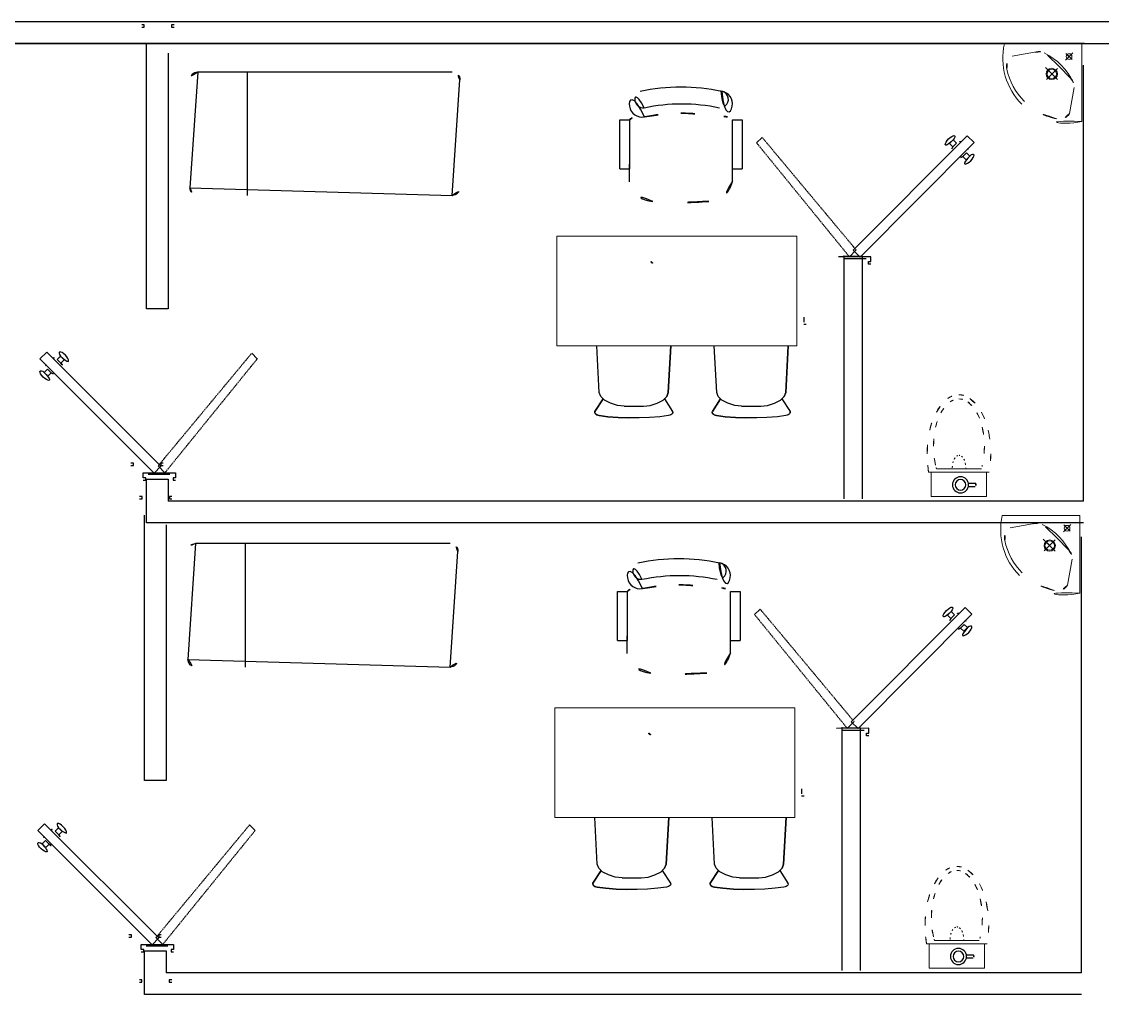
# Model space of a CAD drawing. Header units: inches. Extents: x -20102930481 to -19884906075, y 8171002997 to 8304837243.
# Drawn here: x -19884909159.1 to -19884908861.5, y 8171004101.1 to 8171004369.4 of the extents above; entities that cross this region are included whole.
import ezdxf

# ---------------------------------------------------------------- set-up
doc = ezdxf.new("R2010")
doc.units = ezdxf.units.IN
doc.header["$MEASUREMENT"] = 0
doc.linetypes.add('HIDDEN', pattern=[0.375, 0.25, -0.125])
for name, color, linetype in [('Layer1', 240, 'Continuous'), ('LOTES', 7, 'Continuous'), ('Piezas Sanitarias', 7, 'Continuous'), ('VISTAS', 6, 'Continuous'), ('wall', 140, 'Continuous')]:
    doc.layers.add(name, color=color, linetype=linetype)
doc.layers.add('MOBILIARIO_MOVIL', color=2, linetype='Continuous', lineweight=20)

# ---------------------------------------------------------------- blocks, each defined once
blk = doc.blocks.new('P Chair')
for p, q in [((-259.133764552098, 349.1530719656876), (-259.1337645521271, 141.3852142260148)), ((-218.1837645520864, 349.1530719656876), (-259.133764552098, 349.1530719656876)), ((-218.1837645520864, 142.1564406117104), (-218.1837645520864, 349.1530719656876)), ((258.7175385002338, 349.6485261678645), (217.7675385002804, 349.6485261678608)), ((217.7675385002804, 349.6485261678608), (217.7675385002804, 141.8806684281881)), ((258.7175385002629, 141.8806684281881), (258.7175385002338, 349.6485261678645)), ((-218.1837645520864, 89.1461037471745), (-218.1837645520864, 162.8561037471663)), ((217.7675385002804, 87.4401731001708), (217.7675385002804, 162.1619999999384))]:
    blk.add_line(p, q)
at = {"linetype": 'Continuous'}
for p, q in [((-217.9994421573065, 141.3852142260148), (-259.1337645521271, 141.3852142260148)), ((258.7175385002629, 141.8806684281881), (217.7675385002804, 141.8806684281881))]:
    blk.add_line(p, q, dxfattribs=at)
for centre, radius, start, end in [((-163.0809316391242, 415.8950674936787), 55.28254973779035, 99.89883811843956, 279.7522103954503), ((-165.7235366005625, 435.5425091298675), 35.15038994497284, 94.91276213144351, 274.9127621314439), ((-0.007509725022828206, -347.8693444417804), 836.2256085814062, 78.08993232286258, 101.9100676771373), ((163.0734219140722, 415.8950674936787), 55.28254973779035, 260.2477896045497, 80.10116188156044), ((158.7507173243503, 436.6001510624337), 36.21193172131102, 265.0872378685562, 70.3212532226276), ((-3.531864245596807, -349.0914577478688), 766.3275702958327, 78.01123810419728, 101.9887618958027), ((18.41999027493875, -534.8944103690301), 912.6856745086022, 91.1566682511965, 100.8713635267809), ((-18.42750000001979, -534.8944103690301), 912.6856745086022, 79.12863647321916, 88.8433317488035), ((-110.5650000000023, 114.5000135301816), 110.565, 193.2565848807499, 265.9234016741331), ((110.5649999999732, 114.5000135301816), 110.565, 274.0765983258668, 345.8334441779631), ((0, 1665.846000000005), 1665.846000000006, 265.9234016741329, 274.0765983258671)]:
    blk.add_arc(centre, radius, start, end, dxfattribs=at)
for centre, start, end in [((-180.8605138439452, 308.9014853644621), 90.7226100235568, 132.8381951137704), ((180.4442877921392, 309.3969395666354), 47.1618048862296, 87.57171213381959)]:
    blk.add_arc(centre, 54.89276152036445, start, end)
blk = doc.blocks.new('Basin 2')
at = {"lineweight": 13}
for p, q in [((0, -410), (0, 0)), ((0, 0), (410, 0)), ((230.7365740060741, -40.68508343350732), (368.3541944519257, -64.95078293901133)), ((40.6850834335055, -230.7365740060727), (64.9507829390077, -368.3541944519257))]:
    blk.add_line(p, q, dxfattribs=at)
at = {"lineweight": 5}
for p, q in [((0, 0), (0, -200)), ((48.0560727597458, -48.05607275974762), (85.92876326607438, -85.92876326607666)), ((84.55200541932754, -49.96688633311533), (51.21329467424948, -83.30559707819339)), ((67.25944587622143, -67.25944587622143), (84.55200541932754, -49.96688633311533)), ((120.2081528017134, -120.2081528017134), (181.0089901612046, -59.40731544222217)), ((120.2081528017134, -120.2081528017134), (59.40731544222035, -181.0089901612037)), ((129.4028773650152, -129.4028773650175), (187.5453580116482, -187.5453580116491)), ((192.9632720939935, -125.234779439952), (129.4863795233523, -188.7116720105937)), ((159.0990257669728, -159.0990257669732), (192.9632720939935, -125.234779439952))]:
    blk.add_line(p, q, dxfattribs=at)
for centre, radius in [((67.25944587622143, -67.25944587622143), 15), ((159.0990257669728, -159.0990257669732), 30)]:
    blk.add_circle(centre, radius, dxfattribs=at)
at = {"lineweight": 13}
blk.add_circle((159.0990257669728, -159.0990257669732), 25, dxfattribs=at)
for centre, radius, start, end in [((355.5195720007214, -354.5714647035466), 345.1245719056662, 116.9390042373416, 154.3092734873311), ((227.4623081347963, -107.3895208100275), 66.78474962679638, 72.81017527218367, 134.0724767576046), ((75.97303914211625, -75.97303914211807), 342.5578976705159, 315.0000000000184, 12.81369659904593), ((331.7740530836927, -120.3205838680551), 66.36204937644563, 346.6009009590553, 56.54919527637677), ((107.3895208100257, -227.4623081347959), 66.78474962679638, 135.9275232423954, 197.1898247278489), ((75.97303914211807, -75.9730391421167), 342.5578976705159, 257.1863034009737, 315.0000000000184), ((61.83090351838655, -61.83090351838564), 342.5578976705159, 281.9981928529285, 315.0000000000184), ((120.3205838680515, -331.7740530836936), 66.36204937644563, 213.4508047235728, 283.399099040964)]:
    blk.add_arc(centre, radius, start, end, dxfattribs=at)
at = {"lineweight": 5}
blk.add_arc((61.83090351838655, -61.83090351838655), 342.5578976705159, 315.0000000000184, 348.0018071470097, dxfattribs=at)
blk = doc.blocks.new('commode')
at = {"lineweight": 18}
for p, q in [((0.02326844393246574, 0.579930588042771), (0.02326844393246574, 0.4407976834263536)), ((0.02326844393246574, 0.579930588042771), (0.3379778131347848, 0.579930588042771)), ((0.3379778131347848, 0.579930588042771), (0.3379778131347848, 0.4407976834263536)), ((0.3541772249955102, 0.4407976834263536), (0.008702560578967677, 0.4407976834263536)), ((0.3092760068984717, 0.4224094198361854), (0.05360377867600619, 0.4224094198361854))]:
    blk.add_line(p, q, dxfattribs=at)
for p, q in [((0.2356011113079148, 0.5044457298063207), (0.2749557825400188, 0.5044457298063207)), ((0.2356514898856403, 0.5217257298063487), (0.2745210882840183, 0.5217257298063487))]:
    blk.add_line(p, q)
for radius in [0.04602092158113374, 0.030539601093682]:
    blk.add_circle((0.1904238933429951, 0.5132175141188782), radius)
blk.add_arc((0.2684502714446353, 0.5129275452709408), 0.01068938109529084, 307.4880301962534, 55.39401778651955)
for centre, radius, start, end in [((0.6238321923901822, 0.336959953798214), 0.6238322996025545, 170.4184431657297, 180), ((-0.2609524068193423, 0.336959953798214), 0.6238322996059656, 0, 9.581556834270287), ((0.5353537324763238, 0.2930750152008841), 0.4990658396891376, 167.4266549956183, 180), ((0.3602804376114364, 0.3321230253568501), 0.319690797747216, 163.5954360510485, 167.4266549956183), ((0.2769829065800877, 0.4170748053002171), 0.1336981777824349, 177.7132668310445, 179.9999999983325), ((0.2769829065809972, 0.4170748053074931), 0.1336981777831211, 179.9999999995831, 192.5398667998981), ((0.2299731482744392, 0.40661867014569), 0.08553960493882207, 192.5398668003277, 208.2349499874454), ((0.1339401373425062, 0.40661867014569), 0.08553960494104924, 331.7650500130205, 347.4601331996723), ((0.0869303790414051, 0.4170748053074931), 0.1336981777803885, 347.4601331996723, 0), ((0.08693037903958611, 0.4170748053074931), 0.1336981777824287, 359.9999999991662, 2.286733166868647), ((0.002599347960313025, 0.3321230253568501), 0.3196907977490674, 12.57334500395212, 16.40456394939556), ((-0.1724739468972984, 0.2930750152008841), 0.4990658396848051, 0, 12.57334500438169), ((0.6238321923938202, 0.336959953798214), 0.6238322996066291, 180, 192.5733450043817), ((0.2003817651457211, 0.390728661979665), 0.05195177507389825, 208.2349499874454, 232.3543100765073), ((0.1819566428093822, 0.3668425798750832), 0.02178507072153479, 232.354310076466, 269.9999999993747), ((0.1819566428093822, 0.3668425798750832), 0.02178507072162197, 269.9999999993747, 307.6456899228667), ((0.1635315204748622, 0.390728661979665), 0.05195177507393617, 307.6456899228667, 331.7650500120887), ((-0.2609524068193423, 0.336959953798214), 0.6238322996066472, 347.4266549956183, 0), ((0.5353537324726858, 0.2930750152008841), 0.4990658396852729, 180, 192.5733450039521), ((-0.1724739468954795, 0.2930750152008841), 0.4990658396825438, 347.4266549956183, 0), ((0.4049905738211237, 0.2881499411087134), 0.3996134971869005, 192.5733450043817, 208.3007557659146), ((-0.04211078824846481, 0.2881499411087134), 0.3996134971884153, 331.6992442340854, 347.4266549960478), ((0.3602804376159838, 0.254027005052194), 0.3196907977516764, 192.5733450043817, 208.3007557659146), ((0.00259934796122252, 0.254027005044918), 0.319690797748621, 331.6992442340854, 347.4266549960478), ((0.2672294362173488, 0.2139708670147229), 0.2431505109344131, 208.3007557659146, 232.4305804465929), ((0.2500715275327821, 0.194683745772636), 0.1945204087488447, 208.3007557659146, 232.4305804459669), ((0.1128082580416958, 0.194683745772636), 0.1945204087484762, 307.5694195539917, 331.6992442340854), ((0.09565034935621952, 0.2139708670147229), 0.2431505109350524, 307.5694195534072, 331.6992442336195), ((0.1814398927872389, 0.1024477935643517), 0.1024478397682742, 232.4305804459669, 269.9999999998437), ((0.1814398927872389, 0.1054652870152495), 0.08195827181475579, 232.4305804465929, 270.0000000001563), ((0.1814398927872389, 0.1054652870152495), 0.08195827181418106, 269.9999999996873, 307.5694195533658), ((0.1814398927872389, 0.1024477935643517), 0.1024478397682012, 270.0000000001042, 307.5694195540331)]:
    blk.add_arc(centre, radius, start, end, dxfattribs=at)

msp = doc.modelspace()

# ---------------------------------------------------------------- linework, layer by layer
for p, q in [((-19884909096.951, 8171004355.568997), (-19884909096.951, 8171004321.575437)), ((-19884909097.52657, 8171004225.730185), (-19884909097.52657, 8171004191.736624))]:
    msp.add_line(p, q)
for points in [[(-19884909529.44707, 8171004369.445784), (-19884906075.07749, 8171004369.445784), (-19884906075.07749, 8171002997.497581), (-19884909529.44707, 8171002997.497581)], [(-19884909523.44707, 8171004363.445784), (-19884906081.07749, 8171004363.445784), (-19884906081.07749, 8171003003.497581), (-19884909523.44707, 8171003003.497581)]]:
    msp.add_lwpolyline(points, close=True)
at = {"layer": 'Layer1'}
for p, q in [((-19884908866.4292, 8171004363.445784), (-19884909226.4292, 8171004363.445784)), ((-19884908866.69415, 8171004237.445784), (-19884908866.69415, 8171004357.445784)), ((-19884908867.26971, 8171004107.606971), (-19884908867.26971, 8171004227.606971))]:
    msp.add_line(p, q, dxfattribs=at)
at = {"layer": 'LOTES', "color": 7, "linetype": 'Continuous'}
for p, q in [((-19884909000.01052, 8171004267.359497), (-19884909000.71841, 8171004280.21846)), ((-19884908981.02731, 8171004267.359497), (-19884908980.31942, 8171004280.21846)), ((-19884908967.67998, 8171004267.359497), (-19884908968.3877, 8171004280.21846)), ((-19884908948.69677, 8171004267.359497), (-19884908947.98871, 8171004280.21846)), ((-19884908998.94423, 8171004265.576611), (-19884909001.20597, 8171004262.108763)), ((-19884908999.58619, 8171004266.252546), (-19884909000.01052, 8171004267.359497)), ((-19884908998.62148, 8171004265.236919), (-19884908999.58619, 8171004266.252546)), ((-19884908982.41635, 8171004265.236919), (-19884908981.45164, 8171004266.252546)), ((-19884908982.0936, 8171004265.576611), (-19884908979.83185, 8171004262.108763)), ((-19884908981.45164, 8171004266.252546), (-19884908981.02731, 8171004267.359497)), ((-19884908966.61368, 8171004265.576611), (-19884908968.87527, 8171004262.108763)), ((-19884908967.25565, 8171004266.252546), (-19884908967.67998, 8171004267.359497)), ((-19884908966.29094, 8171004265.236919), (-19884908967.25565, 8171004266.252546)), ((-19884908950.08564, 8171004265.236919), (-19884908949.12093, 8171004266.252546)), ((-19884908949.76307, 8171004265.576611), (-19884908947.50131, 8171004262.108763)), ((-19884908949.12093, 8171004266.252546), (-19884908948.69677, 8171004267.359497)), ((-19884908996.9287, 8171004264.384851), (-19884908998.62148, 8171004265.236919)), ((-19884908995.04334, 8171004263.784094), (-19884908996.9287, 8171004264.384851)), ((-19884908993.15748, 8171004263.535055), (-19884908995.04334, 8171004263.784094)), ((-19884908993.15748, 8171004263.535055), (-19884908987.88051, 8171004263.535055)), ((-19884908987.88051, 8171004263.535055), (-19884908985.99466, 8171004263.784094)), ((-19884908985.99466, 8171004263.784094), (-19884908984.10913, 8171004264.384851)), ((-19884908984.10913, 8171004264.384851), (-19884908982.41635, 8171004265.236919)), ((-19884908964.59816, 8171004264.384851), (-19884908966.29094, 8171004265.236919)), ((-19884908962.71264, 8171004263.784094), (-19884908964.59816, 8171004264.384851)), ((-19884908960.82678, 8171004263.535055), (-19884908962.71264, 8171004263.784094)), ((-19884908960.82678, 8171004263.535055), (-19884908955.5498, 8171004263.535055)), ((-19884908955.5498, 8171004263.535055), (-19884908953.66394, 8171004263.784094)), ((-19884908953.66394, 8171004263.784094), (-19884908951.77859, 8171004264.384851)), ((-19884908951.77859, 8171004264.384851), (-19884908950.08564, 8171004265.236919)), ((-19884909001.26047, 8171004261.873302), (-19884909001.20597, 8171004262.108763)), ((-19884909001.26047, 8171004261.873302), (-19884909001.17722, 8171004261.570148)), ((-19884909001.17722, 8171004261.570148), (-19884909000.94883, 8171004261.33057)), ((-19884909000.94883, 8171004261.33057), (-19884909000.69065, 8171004261.177101)), ((-19884909000.69065, 8171004261.177101), (-19884909000.40306, 8171004261.06673)), ((-19884909000.40306, 8171004261.06673), (-19884909000.06787, 8171004260.973387)), ((-19884909000.06787, 8171004260.973387), (-19884908997.71429, 8171004260.677002)), ((-19884908997.71429, 8171004260.677002), (-19884908994.8242, 8171004260.427711)), ((-19884908994.8242, 8171004260.427711), (-19884908992.0214, 8171004260.322384)), ((-19884908989.01643, 8171004260.322384), (-19884908992.0214, 8171004260.322384)), ((-19884908986.21363, 8171004260.427711), (-19884908989.01643, 8171004260.322384)), ((-19884908983.32354, 8171004260.677002), (-19884908986.21363, 8171004260.427711)), ((-19884908980.96996, 8171004260.973387), (-19884908983.32354, 8171004260.677002)), ((-19884908980.63476, 8171004261.06673), (-19884908980.96996, 8171004260.973387)), ((-19884908980.34717, 8171004261.177101), (-19884908980.63476, 8171004261.06673)), ((-19884908980.089, 8171004261.33057), (-19884908980.34717, 8171004261.177101)), ((-19884908979.86061, 8171004261.570148), (-19884908980.089, 8171004261.33057)), ((-19884908979.77719, 8171004261.873302), (-19884908979.86061, 8171004261.570148)), ((-19884908979.77719, 8171004261.873302), (-19884908979.83185, 8171004262.108763)), ((-19884908968.92993, 8171004261.873302), (-19884908968.87527, 8171004262.108763)), ((-19884908968.92993, 8171004261.873302), (-19884908968.84651, 8171004261.570148)), ((-19884908968.84651, 8171004261.570148), (-19884908968.61828, 8171004261.33057)), ((-19884908968.61828, 8171004261.33057), (-19884908968.36012, 8171004261.177101)), ((-19884908968.36012, 8171004261.177101), (-19884908968.07235, 8171004261.06673)), ((-19884908968.07235, 8171004261.06673), (-19884908967.73733, 8171004260.973387)), ((-19884908967.73733, 8171004260.973387), (-19884908965.38358, 8171004260.677002)), ((-19884908965.38358, 8171004260.677002), (-19884908962.49366, 8171004260.427711)), ((-19884908962.49366, 8171004260.427711), (-19884908959.69085, 8171004260.322384)), ((-19884908956.68589, 8171004260.322384), (-19884908959.69085, 8171004260.322384)), ((-19884908953.88309, 8171004260.427711), (-19884908956.68589, 8171004260.322384)), ((-19884908950.99283, 8171004260.677002), (-19884908953.88309, 8171004260.427711)), ((-19884908948.63942, 8171004260.973387), (-19884908950.99283, 8171004260.677002)), ((-19884908948.30406, 8171004261.06673), (-19884908948.63942, 8171004260.973387)), ((-19884908948.01646, 8171004261.177101), (-19884908948.30406, 8171004261.06673)), ((-19884908947.75846, 8171004261.33057), (-19884908948.01646, 8171004261.177101)), ((-19884908947.5299, 8171004261.570148), (-19884908947.75846, 8171004261.33057)), ((-19884908947.44665, 8171004261.873302), (-19884908947.5299, 8171004261.570148)), ((-19884908947.44665, 8171004261.873302), (-19884908947.50131, 8171004262.108763)), ((-19884909000.58609, 8171004137.520684), (-19884909001.29398, 8171004150.379647)), ((-19884908981.60288, 8171004137.520684), (-19884908980.89499, 8171004150.379647)), ((-19884908968.25555, 8171004137.520684), (-19884908968.96327, 8171004150.379647)), ((-19884908949.27234, 8171004137.520684), (-19884908948.56428, 8171004150.379647)), ((-19884909000.16175, 8171004136.413733), (-19884909000.58609, 8171004137.520684)), ((-19884908982.02721, 8171004136.413733), (-19884908981.60288, 8171004137.520684)), ((-19884908967.83122, 8171004136.413733), (-19884908968.25555, 8171004137.520684)), ((-19884908949.6965, 8171004136.413733), (-19884908949.27234, 8171004137.520684)), ((-19884908999.51979, 8171004135.737798), (-19884909001.78154, 8171004132.26995)), ((-19884908999.19705, 8171004135.398107), (-19884909000.16175, 8171004136.413733)), ((-19884908997.50427, 8171004134.546039), (-19884908999.19705, 8171004135.398107)), ((-19884908995.61891, 8171004133.945281), (-19884908997.50427, 8171004134.546039)), ((-19884908986.57022, 8171004133.945281), (-19884908984.6847, 8171004134.546039)), ((-19884908984.6847, 8171004134.546039), (-19884908982.99192, 8171004135.398107)), ((-19884908982.99192, 8171004135.398107), (-19884908982.02721, 8171004136.413733)), ((-19884908982.66917, 8171004135.737798), (-19884908980.40742, 8171004132.26995)), ((-19884908967.18925, 8171004135.737798), (-19884908969.45084, 8171004132.26995)), ((-19884908966.8665, 8171004135.398107), (-19884908967.83122, 8171004136.413733)), ((-19884908965.17373, 8171004134.546039), (-19884908966.8665, 8171004135.398107)), ((-19884908963.2882, 8171004133.945281), (-19884908965.17373, 8171004134.546039)), ((-19884908954.23951, 8171004133.945281), (-19884908952.35416, 8171004134.546039)), ((-19884908952.35416, 8171004134.546039), (-19884908950.66121, 8171004135.398107)), ((-19884908950.66121, 8171004135.398107), (-19884908949.6965, 8171004136.413733)), ((-19884908950.33863, 8171004135.737798), (-19884908948.07688, 8171004132.26995)), ((-19884909001.83604, 8171004132.03449), (-19884909001.78154, 8171004132.26995)), ((-19884909001.83604, 8171004132.03449), (-19884909001.75279, 8171004131.731336)), ((-19884909001.75279, 8171004131.731336), (-19884909001.52439, 8171004131.491757)), ((-19884909001.52439, 8171004131.491757), (-19884909001.26622, 8171004131.338288)), ((-19884908993.73305, 8171004133.696242), (-19884908995.61891, 8171004133.945281)), ((-19884908993.73305, 8171004133.696242), (-19884908988.45608, 8171004133.696242)), ((-19884908988.45608, 8171004133.696242), (-19884908986.57022, 8171004133.945281)), ((-19884908980.66457, 8171004131.491757), (-19884908980.92274, 8171004131.338288)), ((-19884908980.43618, 8171004131.731336), (-19884908980.66457, 8171004131.491757)), ((-19884908980.35276, 8171004132.03449), (-19884908980.43618, 8171004131.731336)), ((-19884908980.35276, 8171004132.03449), (-19884908980.40742, 8171004132.26995)), ((-19884908969.5055, 8171004132.03449), (-19884908969.45084, 8171004132.26995)), ((-19884908969.5055, 8171004132.03449), (-19884908969.42208, 8171004131.731336)), ((-19884908969.42208, 8171004131.731336), (-19884908969.19385, 8171004131.491757)), ((-19884908969.19385, 8171004131.491757), (-19884908968.93569, 8171004131.338288)), ((-19884908961.40235, 8171004133.696242), (-19884908963.2882, 8171004133.945281)), ((-19884908961.40235, 8171004133.696242), (-19884908956.12537, 8171004133.696242)), ((-19884908956.12537, 8171004133.696242), (-19884908954.23951, 8171004133.945281)), ((-19884908948.33403, 8171004131.491757), (-19884908948.59203, 8171004131.338288)), ((-19884908948.10547, 8171004131.731336), (-19884908948.33403, 8171004131.491757)), ((-19884908948.02222, 8171004132.03449), (-19884908948.10547, 8171004131.731336)), ((-19884908948.02222, 8171004132.03449), (-19884908948.07688, 8171004132.26995)), ((-19884909001.26622, 8171004131.338288), (-19884909000.97863, 8171004131.227918)), ((-19884909000.97863, 8171004131.227918), (-19884909000.64344, 8171004131.134574)), ((-19884909000.64344, 8171004131.134574), (-19884908998.28986, 8171004130.838189)), ((-19884908998.28986, 8171004130.838189), (-19884908995.39977, 8171004130.588899)), ((-19884908995.39977, 8171004130.588899), (-19884908992.59697, 8171004130.483571)), ((-19884908989.592, 8171004130.483571), (-19884908992.59697, 8171004130.483571)), ((-19884908986.7892, 8171004130.588899), (-19884908989.592, 8171004130.483571)), ((-19884908983.89911, 8171004130.838189), (-19884908986.7892, 8171004130.588899)), ((-19884908981.54553, 8171004131.134574), (-19884908983.89911, 8171004130.838189)), ((-19884908981.21033, 8171004131.227918), (-19884908981.54553, 8171004131.134574)), ((-19884908980.92274, 8171004131.338288), (-19884908981.21033, 8171004131.227918)), ((-19884908968.93569, 8171004131.338288), (-19884908968.64792, 8171004131.227918)), ((-19884908968.64792, 8171004131.227918), (-19884908968.3129, 8171004131.134574)), ((-19884908968.3129, 8171004131.134574), (-19884908965.95915, 8171004130.838189)), ((-19884908965.95915, 8171004130.838189), (-19884908963.06923, 8171004130.588899)), ((-19884908963.06923, 8171004130.588899), (-19884908960.26642, 8171004130.483571)), ((-19884908957.26146, 8171004130.483571), (-19884908960.26642, 8171004130.483571)), ((-19884908954.45866, 8171004130.588899), (-19884908957.26146, 8171004130.483571)), ((-19884908951.5684, 8171004130.838189), (-19884908954.45866, 8171004130.588899)), ((-19884908949.21498, 8171004131.134574), (-19884908951.5684, 8171004130.838189)), ((-19884908948.87963, 8171004131.227918), (-19884908949.21498, 8171004131.134574)), ((-19884908948.59203, 8171004131.338288), (-19884908948.87963, 8171004131.227918))]:
    msp.add_line(p, q, dxfattribs=at)
for points in [[(-19884908980.31925, 8171004280.21846), (-19884908981.02731, 8171004267.358868), (-19884908981.45164, 8171004266.251873), (-19884908982.0936, 8171004265.576021), (-19884908979.83185, 8171004262.108089), (-19884908979.77719, 8171004261.872629), (-19884908979.86061, 8171004261.569561), (-19884908980.089, 8171004261.329939), (-19884908980.34717, 8171004261.176428), (-19884908980.63476, 8171004261.066099), (-19884908980.96996, 8171004260.972713), (-19884908983.32354, 8171004260.676414), (-19884908986.21363, 8171004260.427038), (-19884908989.01643, 8171004260.321712), (-19884908992.0214, 8171004260.321712), (-19884908994.8242, 8171004260.427038), (-19884908997.71429, 8171004260.676414), (-19884909000.06787, 8171004260.972713), (-19884909000.40306, 8171004261.066099), (-19884909000.69065, 8171004261.176428), (-19884909000.94883, 8171004261.329939), (-19884909001.17722, 8171004261.569561), (-19884909001.26047, 8171004261.872629), (-19884909001.20597, 8171004262.108089), (-19884908998.94423, 8171004265.576021), (-19884908999.58619, 8171004266.251873), (-19884909000.01052, 8171004267.358868), (-19884909000.71841, 8171004280.21846)], [(-19884908947.98871, 8171004280.21846), (-19884908948.69677, 8171004267.358868), (-19884908949.12093, 8171004266.251873), (-19884908949.76307, 8171004265.576021), (-19884908947.50131, 8171004262.108089), (-19884908947.44665, 8171004261.872629), (-19884908947.5299, 8171004261.569561), (-19884908947.75846, 8171004261.329939), (-19884908948.01646, 8171004261.176428), (-19884908948.30406, 8171004261.066099), (-19884908948.63942, 8171004260.972713), (-19884908950.99283, 8171004260.676414), (-19884908953.88309, 8171004260.427038), (-19884908956.68589, 8171004260.321712), (-19884908959.69085, 8171004260.321712), (-19884908962.49366, 8171004260.427038), (-19884908965.38358, 8171004260.676414), (-19884908967.73733, 8171004260.972713), (-19884908968.07235, 8171004261.066099), (-19884908968.36012, 8171004261.176428), (-19884908968.61828, 8171004261.329939), (-19884908968.84651, 8171004261.569561), (-19884908968.92993, 8171004261.872629), (-19884908968.87527, 8171004262.108089), (-19884908966.61368, 8171004265.576021), (-19884908967.25565, 8171004266.251873), (-19884908967.67998, 8171004267.358868), (-19884908968.3877, 8171004280.21846)], [(-19884908980.89482, 8171004150.379647), (-19884908981.60288, 8171004137.520055), (-19884908982.02721, 8171004136.41306), (-19884908982.66917, 8171004135.737208), (-19884908980.40742, 8171004132.269277), (-19884908980.35276, 8171004132.033816), (-19884908980.43618, 8171004131.730748), (-19884908980.66457, 8171004131.491126), (-19884908980.92274, 8171004131.337615), (-19884908981.21033, 8171004131.227286), (-19884908981.54553, 8171004131.133901), (-19884908983.89911, 8171004130.837602), (-19884908986.7892, 8171004130.588225), (-19884908989.592, 8171004130.4829), (-19884908992.59697, 8171004130.4829), (-19884908995.39977, 8171004130.588225), (-19884908998.28986, 8171004130.837602), (-19884909000.64344, 8171004131.133901), (-19884909000.97863, 8171004131.227286), (-19884909001.26622, 8171004131.337615), (-19884909001.52439, 8171004131.491126), (-19884909001.75279, 8171004131.730748), (-19884909001.83604, 8171004132.033816), (-19884909001.78154, 8171004132.269277), (-19884908999.51979, 8171004135.737208), (-19884909000.16175, 8171004136.41306), (-19884909000.58609, 8171004137.520055), (-19884909001.29398, 8171004150.379647)], [(-19884908948.56428, 8171004150.379647), (-19884908949.27234, 8171004137.520055), (-19884908949.6965, 8171004136.41306), (-19884908950.33863, 8171004135.737208), (-19884908948.07688, 8171004132.269277), (-19884908948.02222, 8171004132.033816), (-19884908948.10547, 8171004131.730748), (-19884908948.33403, 8171004131.491126), (-19884908948.59203, 8171004131.337615), (-19884908948.87963, 8171004131.227286), (-19884908949.21498, 8171004131.133901), (-19884908951.5684, 8171004130.837602), (-19884908954.45866, 8171004130.588225), (-19884908957.26146, 8171004130.4829), (-19884908960.26642, 8171004130.4829), (-19884908963.06923, 8171004130.588225), (-19884908965.95915, 8171004130.837602), (-19884908968.3129, 8171004131.133901), (-19884908968.64792, 8171004131.227286), (-19884908968.93569, 8171004131.337615), (-19884908969.19385, 8171004131.491126), (-19884908969.42208, 8171004131.730748), (-19884908969.5055, 8171004132.033816), (-19884908969.45084, 8171004132.269277), (-19884908967.18925, 8171004135.737208), (-19884908967.83122, 8171004136.41306), (-19884908968.25555, 8171004137.520055), (-19884908968.96327, 8171004150.379647)]]:
    msp.add_lwpolyline(points, dxfattribs=at)
at = {"layer": 'MOBILIARIO_MOVIL'}
for p, q in [((-19884909011.67431, 8171004310.379036), (-19884908945.60485, 8171004310.379036)), ((-19884909011.67431, 8171004280.21846), (-19884909011.67431, 8171004310.379036)), ((-19884908945.60485, 8171004280.21846), (-19884908945.60485, 8171004310.379036)), ((-19884908945.60485, 8171004280.21846), (-19884909011.67431, 8171004280.21846)), ((-19884909012.24988, 8171004180.540223), (-19884908946.18042, 8171004180.540223)), ((-19884909012.24988, 8171004150.379647), (-19884909012.24988, 8171004180.540223)), ((-19884908946.18042, 8171004150.379647), (-19884908946.18042, 8171004180.540223)), ((-19884908946.18042, 8171004150.379647), (-19884909012.24988, 8171004150.379647))]:
    msp.add_line(p, q, dxfattribs=at)
at = {"layer": 'Piezas Sanitarias'}
for points in [[(-19884909040.52175, 8171004355.568997), (-19884909110.60159, 8171004355.568997, 0.4142135623730284), (-19884909112.72524, 8171004353.44534), (-19884909112.72524, 8171004323.714505, 0.414213562373119), (-19884909110.60159, 8171004321.590909), (-19884909040.52175, 8171004321.590909, 0.4142135623730953), (-19884909038.39809, 8171004323.714505), (-19884909038.39809, 8171004353.44534, 0.4142135623730928)], [(-19884909041.09732, 8171004225.730185), (-19884909111.17715, 8171004225.730185, 0.4142135623730284), (-19884909113.30081, 8171004223.606527), (-19884909113.30081, 8171004193.875692, 0.414213562373119), (-19884909111.17715, 8171004191.752096), (-19884909041.09732, 8171004191.752096, 0.4142135623730953), (-19884909038.97366, 8171004193.875692), (-19884909038.97366, 8171004223.606527, 0.4142135623730928)]]:
    msp.add_lwpolyline(points, format="xyb", close=True, dxfattribs=at)
at = {"layer": 'VISTAS', "linetype": 'Continuous'}
for p, q in [((-19884909125.33862, 8171004368.558157), (-19884909126.02372, 8171004368.558157)), ((-19884909126.02372, 8171004367.873129), (-19884909125.33862, 8171004367.873129)), ((-19884909125.33862, 8171004367.873129), (-19884909125.33862, 8171004368.558157)), ((-19884909117.11753, 8171004368.558157), (-19884909117.80264, 8171004368.558157)), ((-19884909117.80264, 8171004368.558157), (-19884909117.80264, 8171004367.873129)), ((-19884909117.80264, 8171004367.873129), (-19884909117.11753, 8171004367.873129)), ((-19884908902.54309, 8171004336.861751), (-19884908903.54813, 8171004335.851479)), ((-19884908902.54309, 8171004336.861751), (-19884908903.54813, 8171004335.851479)), ((-19884908902.54309, 8171004336.861751), (-19884908901.63102, 8171004335.954185)), ((-19884908902.54309, 8171004336.861751), (-19884908901.63102, 8171004335.954185)), ((-19884908903.54813, 8171004335.851479), (-19884908902.63605, 8171004334.944221)), ((-19884908903.54813, 8171004335.851479), (-19884908902.63605, 8171004334.944221)), ((-19884908901.63102, 8171004335.954185), (-19884908902.63605, 8171004334.944221)), ((-19884908901.63102, 8171004335.954185), (-19884908902.63605, 8171004334.944221)), ((-19884908898.94802, 8171004333.352129), (-19884908899.95305, 8171004332.341855)), ((-19884908898.94802, 8171004333.352129), (-19884908899.95305, 8171004332.341855)), ((-19884908899.04097, 8171004331.434289), (-19884908899.95305, 8171004332.341855)), ((-19884908899.04097, 8171004331.434289), (-19884908899.95305, 8171004332.341855)), ((-19884908898.03595, 8171004332.444563), (-19884908899.04097, 8171004331.434289)), ((-19884908898.03595, 8171004332.444563), (-19884908899.04097, 8171004331.434289)), ((-19884908898.03595, 8171004332.444563), (-19884908898.94802, 8171004333.352129)), ((-19884908898.03595, 8171004332.444563), (-19884908898.94802, 8171004333.352129)), ((-19884908925.22775, 8171004304.732045), (-19884908934.13391, 8171004304.709219)), ((-19884908925.22424, 8171004303.361841), (-19884908925.22775, 8171004304.732045)), ((-19884908925.90934, 8171004303.360085), (-19884908925.22424, 8171004303.361841)), ((-19884908925.90759, 8171004302.675059), (-19884908925.90934, 8171004303.360085)), ((-19884908925.22248, 8171004302.676815), (-19884908925.90759, 8171004302.675059)), ((-19884908943.73381, 8171004288.081713), (-19884908943.7303, 8171004286.711509)), ((-19884908943.04344, 8171004286.028239), (-19884908943.72854, 8171004286.026483)), ((-19884909148.33861, 8171004277.316126), (-19884909149.24835, 8171004276.406225)), ((-19884909148.33861, 8171004277.316126), (-19884909149.24835, 8171004276.406225)), ((-19884909148.33861, 8171004277.316126), (-19884909147.33099, 8171004276.308432)), ((-19884909148.33861, 8171004277.316126), (-19884909147.33099, 8171004276.308432)), ((-19884909149.24835, 8171004276.406225), (-19884909148.24073, 8171004275.39884)), ((-19884909149.24835, 8171004276.406225), (-19884909148.24073, 8171004275.39884)), ((-19884909147.33099, 8171004276.308432), (-19884909148.24073, 8171004275.39884)), ((-19884909147.33099, 8171004276.308432), (-19884909148.24073, 8171004275.39884)), ((-19884909152.83442, 8171004272.8874), (-19884909151.92467, 8171004273.7973)), ((-19884909152.83442, 8171004272.8874), (-19884909151.92467, 8171004273.7973)), ((-19884909152.83442, 8171004272.8874), (-19884909151.82681, 8171004271.879705)), ((-19884909152.83442, 8171004272.8874), (-19884909151.82681, 8171004271.879705)), ((-19884909151.92467, 8171004273.7973), (-19884909150.91706, 8171004272.789606)), ((-19884909151.92467, 8171004273.7973), (-19884909150.91706, 8171004272.789606)), ((-19884909151.82681, 8171004271.879705), (-19884909150.91706, 8171004272.789606)), ((-19884909151.82681, 8171004271.879705), (-19884909150.91706, 8171004272.789606)), ((-19884909128.28172, 8171004247.909628), (-19884909128.96683, 8171004247.909628)), ((-19884909128.28172, 8171004247.2246), (-19884909128.28172, 8171004247.909628)), ((-19884909120.06063, 8171004247.909628), (-19884909120.74574, 8171004247.909628)), ((-19884909120.74574, 8171004247.909628), (-19884909120.74574, 8171004247.2246)), ((-19884909128.96683, 8171004247.2246), (-19884909128.28172, 8171004247.2246)), ((-19884909125.57168, 8171004243.874456), (-19884909125.57168, 8171004245.244665)), ((-19884909125.57168, 8171004245.244665), (-19884909116.66548, 8171004245.244665)), ((-19884909120.74574, 8171004247.2246), (-19884909120.06063, 8171004247.2246)), ((-19884909116.66548, 8171004245.244665), (-19884909116.66548, 8171004243.874456)), ((-19884909124.88657, 8171004243.874456), (-19884909125.57168, 8171004243.874456)), ((-19884909125.57168, 8171004243.189428), (-19884909124.88657, 8171004243.189428)), ((-19884909124.88657, 8171004243.189428), (-19884909124.88657, 8171004243.874456)), ((-19884909116.66548, 8171004243.874456), (-19884909117.35059, 8171004243.874456)), ((-19884909117.35059, 8171004243.874456), (-19884909117.35059, 8171004243.189428)), ((-19884909117.35059, 8171004243.189428), (-19884909116.66548, 8171004243.189428)), ((-19884909125.91419, 8171004238.719344), (-19884909126.59929, 8171004238.719344)), ((-19884909125.91419, 8171004238.034316), (-19884909125.91419, 8171004238.719344)), ((-19884909117.6931, 8171004238.719344), (-19884909118.3782, 8171004238.719344)), ((-19884909118.3782, 8171004238.719344), (-19884909118.3782, 8171004238.034316)), ((-19884909126.59929, 8171004238.034316), (-19884909125.91419, 8171004238.034316)), ((-19884909118.3782, 8171004238.034316), (-19884909117.6931, 8171004238.034316)), ((-19884908903.11866, 8171004207.022938), (-19884908904.1237, 8171004206.012666)), ((-19884908903.11866, 8171004207.022938), (-19884908904.1237, 8171004206.012666)), ((-19884908904.1237, 8171004206.012666), (-19884908903.21162, 8171004205.105408)), ((-19884908904.1237, 8171004206.012666), (-19884908903.21162, 8171004205.105408)), ((-19884908902.20659, 8171004206.115373), (-19884908903.21162, 8171004205.105408)), ((-19884908902.20659, 8171004206.115373), (-19884908903.21162, 8171004205.105408)), ((-19884908903.11866, 8171004207.022938), (-19884908902.20659, 8171004206.115373)), ((-19884908903.11866, 8171004207.022938), (-19884908902.20659, 8171004206.115373)), ((-19884908899.52359, 8171004203.513316), (-19884908900.52862, 8171004202.503042)), ((-19884908899.52359, 8171004203.513316), (-19884908900.52862, 8171004202.503042)), ((-19884908898.61152, 8171004202.60575), (-19884908899.52359, 8171004203.513316)), ((-19884908898.61152, 8171004202.60575), (-19884908899.52359, 8171004203.513316)), ((-19884908899.61654, 8171004201.595476), (-19884908900.52862, 8171004202.503042)), ((-19884908899.61654, 8171004201.595476), (-19884908900.52862, 8171004202.503042)), ((-19884908898.61152, 8171004202.60575), (-19884908899.61654, 8171004201.595476)), ((-19884908898.61152, 8171004202.60575), (-19884908899.61654, 8171004201.595476)), ((-19884908925.80332, 8171004174.893232), (-19884908934.70948, 8171004174.870406)), ((-19884908926.48491, 8171004173.521273), (-19884908925.7998, 8171004173.523028)), ((-19884908926.48315, 8171004172.836246), (-19884908926.48491, 8171004173.521273)), ((-19884908925.7998, 8171004173.523028), (-19884908925.80332, 8171004174.893232)), ((-19884908925.79805, 8171004172.838002), (-19884908926.48315, 8171004172.836246)), ((-19884908944.30938, 8171004158.2429), (-19884908944.30587, 8171004156.872696)), ((-19884908943.61901, 8171004156.189426), (-19884908944.30411, 8171004156.18767)), ((-19884909148.91418, 8171004147.477313), (-19884909149.82392, 8171004146.567412)), ((-19884909148.91418, 8171004147.477313), (-19884909149.82392, 8171004146.567412)), ((-19884909149.82392, 8171004146.567412), (-19884909148.8163, 8171004145.560027)), ((-19884909149.82392, 8171004146.567412), (-19884909148.8163, 8171004145.560027)), ((-19884909148.91418, 8171004147.477313), (-19884909147.90656, 8171004146.469619)), ((-19884909148.91418, 8171004147.477313), (-19884909147.90656, 8171004146.469619)), ((-19884909147.90656, 8171004146.469619), (-19884909148.8163, 8171004145.560027)), ((-19884909147.90656, 8171004146.469619), (-19884909148.8163, 8171004145.560027)), ((-19884909153.40999, 8171004143.048587), (-19884909152.50024, 8171004143.958488)), ((-19884909153.40999, 8171004143.048587), (-19884909152.50024, 8171004143.958488)), ((-19884909152.50024, 8171004143.958488), (-19884909151.49263, 8171004142.950793)), ((-19884909152.50024, 8171004143.958488), (-19884909151.49263, 8171004142.950793)), ((-19884909153.40999, 8171004143.048587), (-19884909152.40237, 8171004142.040893)), ((-19884909153.40999, 8171004143.048587), (-19884909152.40237, 8171004142.040893)), ((-19884909152.40237, 8171004142.040893), (-19884909151.49263, 8171004142.950793)), ((-19884909152.40237, 8171004142.040893), (-19884909151.49263, 8171004142.950793)), ((-19884909128.85729, 8171004118.070815), (-19884909129.5424, 8171004118.070815)), ((-19884909129.5424, 8171004117.385787), (-19884909128.85729, 8171004117.385787)), ((-19884909128.85729, 8171004117.385787), (-19884909128.85729, 8171004118.070815)), ((-19884909120.6362, 8171004118.070815), (-19884909121.32131, 8171004118.070815)), ((-19884909121.32131, 8171004118.070815), (-19884909121.32131, 8171004117.385787)), ((-19884909121.32131, 8171004117.385787), (-19884909120.6362, 8171004117.385787)), ((-19884909126.14725, 8171004114.035644), (-19884909126.14725, 8171004115.405852)), ((-19884909126.14725, 8171004115.405852), (-19884909117.24105, 8171004115.405852)), ((-19884909125.46214, 8171004114.035644), (-19884909126.14725, 8171004114.035644)), ((-19884909125.46214, 8171004113.350616), (-19884909125.46214, 8171004114.035644)), ((-19884909117.24105, 8171004114.035644), (-19884909117.92616, 8171004114.035644)), ((-19884909117.92616, 8171004114.035644), (-19884909117.92616, 8171004113.350616)), ((-19884909117.24105, 8171004115.405852), (-19884909117.24105, 8171004114.035644)), ((-19884909126.14725, 8171004113.350616), (-19884909125.46214, 8171004113.350616)), ((-19884909117.92616, 8171004113.350616), (-19884909117.24105, 8171004113.350616)), ((-19884909125.94692, 8171004105.683224), (-19884909126.63203, 8171004105.683224)), ((-19884909126.63203, 8171004104.998196), (-19884909125.94692, 8171004104.998196)), ((-19884909125.94692, 8171004104.998196), (-19884909125.94692, 8171004105.683224)), ((-19884909117.72583, 8171004105.683224), (-19884909118.41094, 8171004105.683224)), ((-19884909118.41094, 8171004105.683224), (-19884909118.41094, 8171004104.998196)), ((-19884909118.41094, 8171004104.998196), (-19884909117.72583, 8171004104.998196))]:
    msp.add_line(p, q, dxfattribs=at)
at = {"layer": 'VISTAS', "color": 9, "linetype": 'HIDDEN', "ltscale": 0.2}
for points in [[(-19884908956.69137, 8171004336.035267), (-19884908931.16517, 8171004304.717301), (-19884908929.29687, 8171004306.595284), (-19884908955.16422, 8171004337.568131)], [(-19884909094.18839, 8171004276.628424), (-19884909119.63424, 8171004245.245138), (-19884909121.50735, 8171004247.118326), (-19884909095.71946, 8171004278.15737)], [(-19884908957.26694, 8171004206.196454), (-19884908931.74074, 8171004174.878489), (-19884908929.87244, 8171004176.756471), (-19884908955.73979, 8171004207.729319)], [(-19884909094.76396, 8171004146.789611), (-19884909120.20981, 8171004115.406325), (-19884909122.08292, 8171004117.279513), (-19884909096.29503, 8171004148.318557)]]:
    msp.add_lwpolyline(points, close=True, dxfattribs=at)
at = {"layer": 'VISTAS', "linetype": 'Continuous'}
for points in [[(-19884908896.84369, 8171004336.148493), (-19884908928.1993, 8171004304.631808), (-19884908930.08105, 8171004306.504022), (-19884908898.72551, 8171004338.020698)], [(-19884909154.03617, 8171004276.588263), (-19884909122.59988, 8171004245.152044), (-19884909120.72293, 8171004247.029074), (-19884909152.15915, 8171004278.465284)], [(-19884908897.41925, 8171004206.30968), (-19884908928.77487, 8171004174.792995), (-19884908930.65662, 8171004176.665209), (-19884908899.30108, 8171004208.181885)], [(-19884909154.61174, 8171004146.74945), (-19884909123.17545, 8171004115.313231), (-19884909121.2985, 8171004117.190261), (-19884909152.73471, 8171004148.626472)]]:
    msp.add_lwpolyline(points, close=True, dxfattribs=at)
for centre, major_axis, ratio, start_param, end_param in [((-19884908903.43143, 8171004336.74058), (1.256294215547178, 1.262750441796898), 0.3333333333344057, 5.123905826455241, 10.58405744149514), ((-19884908903.43143, 8171004336.74058), (1.256294215547178, 1.262750441796898), 0.3333333333344057, 5.123905826455241, 10.58405744149514), ((-19884908901.7478, 8171004335.065393), (1.25629421555122, 1.262750441800961), 0.3333333333344973, 1.982313172866587, 3.141592653589793), ((-19884908901.7478, 8171004335.065393), (1.25629421555122, 1.262750441800961), 0.3333333333344973, 1.982313172866587, 3.141592653589793), ((-19884908901.7478, 8171004335.065393), (1.25629421555122, 1.262750441800961), 0.3333333333339019, 0, 1.159279480726317), ((-19884908901.7478, 8171004335.065393), (1.25629421555122, 1.262750441800961), 0.3333333333339019, 0, 1.159279480726317), ((-19884908985.58826, 8171004303.157392), (-0.2178353628111184, 0.2178353628111185), 0.3333333333346146, -1.159279480725154, 4.300872134313908), ((-19884909151.03604, 8171004273.67809), (-1.259526465441671, 1.259526465441671), 0.3333333333344973, -2.220446049250313e-16, 1.159279480723207), ((-19884909151.03604, 8171004273.67809), (-1.259526465441671, 1.259526465441671), 0.3333333333344973, -2.220446049250313e-16, 1.159279480723207), ((-19884909152.71545, 8171004271.998914), (-1.259526465434297, 1.259526465434297), 0.3333333333346146, -1.159279480725154, 4.300872134313908), ((-19884909151.03604, 8171004273.67809), (-1.259526465441671, 1.259526465441672), 0.3333333333339018, 1.982313172863475, 3.141592653589792), ((-19884909151.03604, 8171004273.67809), (-1.259526465441671, 1.259526465441672), 0.3333333333339018, 1.982313172863475, 3.141592653589792), ((-19884908904.00701, 8171004206.901767), (1.256294215547178, 1.262750441796898), 0.3333333333344057, 5.123905826455241, 10.58405744149514), ((-19884908904.00701, 8171004206.901767), (1.256294215547178, 1.262750441796898), 0.3333333333344057, 5.123905826455241, 10.58405744149514), ((-19884908902.32336, 8171004205.226581), (1.25629421555122, 1.262750441800961), 0.3333333333339019, 0, 1.159279480726317), ((-19884908902.32336, 8171004205.226581), (1.25629421555122, 1.262750441800961), 0.3333333333339019, 0, 1.159279480726317), ((-19884908902.32336, 8171004205.226581), (1.25629421555122, 1.262750441800961), 0.3333333333344973, 1.982313172866587, 3.141592653589793), ((-19884908902.32336, 8171004205.226581), (1.25629421555122, 1.262750441800961), 0.3333333333344973, 1.982313172866587, 3.141592653589793), ((-19884908986.16383, 8171004173.318579), (-0.2178353628111184, 0.2178353628111185), 0.3333333333346146, -1.159279480725154, 4.300872134313908), ((-19884909153.29102, 8171004142.1601), (-1.259526465434297, 1.259526465434297), 0.3333333333346146, -1.159279480725154, 4.300872134313908), ((-19884909151.61161, 8171004143.839276), (-1.259526465441671, 1.259526465441671), 0.3333333333344973, -2.220446049250313e-16, 1.159279480723207), ((-19884909151.61161, 8171004143.839276), (-1.259526465441671, 1.259526465441671), 0.3333333333344973, -2.220446049250313e-16, 1.159279480723207), ((-19884909151.61161, 8171004143.839276), (-1.259526465441671, 1.259526465441672), 0.3333333333339018, 1.982313172863475, 3.141592653589792), ((-19884909151.61161, 8171004143.839276), (-1.259526465441671, 1.259526465441672), 0.3333333333339018, 1.982313172863475, 3.141592653589792)]:
    msp.add_ellipse(centre, major_axis=major_axis, ratio=ratio, start_param=start_param, end_param=end_param, dxfattribs=at)
at = {"layer": 'VISTAS', "linetype": 'Continuous', "extrusion": (0, 0, -1)}
for centre, major_axis, ratio, start_param, end_param in [((-19884908899.83636, 8171004333.23064), (1.25629421555122, 1.262750441800961), 0.3333333333344973, -2.220446049250313e-16, 1.159279480723207), ((-19884908899.83636, 8171004333.23064), (1.25629421555122, 1.262750441800961), 0.3333333333344973, -2.220446049250313e-16, 1.159279480723207), ((-19884908899.83636, 8171004333.23064), (1.25629421555122, 1.262750441800962), 0.3333333333339018, 1.982313172863475, 3.141592653589792), ((-19884908899.83636, 8171004333.23064), (1.25629421555122, 1.262750441800962), 0.3333333333339018, 1.982313172863475, 3.141592653589792), ((-19884908898.15264, 8171004331.555774), (1.256294215543865, 1.262750441793569), 0.3333333333346146, -1.159279480725154, 4.300872134313908), ((-19884909147.44997, 8171004277.197232), (-1.259526465437619, 1.259526465437618), 0.3333333333344057, 5.123905826455241, 10.58405744149514), ((-19884909147.44997, 8171004277.197232), (-1.259526465437619, 1.259526465437618), 0.3333333333344057, 5.123905826455241, 10.58405744149514), ((-19884909149.1293, 8171004275.517735), (-1.259526465441671, 1.25952646544167), 0.3333333333339019, 0, 1.159279480726317), ((-19884909149.1293, 8171004275.517735), (-1.259526465441671, 1.25952646544167), 0.3333333333339019, 0, 1.159279480726317), ((-19884909149.1293, 8171004275.517735), (-1.259526465441671, 1.259526465441671), 0.3333333333344973, 1.982313172866587, 3.141592653589793), ((-19884909149.1293, 8171004275.517735), (-1.259526465441671, 1.259526465441671), 0.3333333333344973, 1.982313172866587, 3.141592653589793), ((-19884908898.72821, 8171004201.716961), (1.256294215543865, 1.262750441793569), 0.3333333333346146, -1.159279480725154, 4.300872134313908), ((-19884908900.41192, 8171004203.391828), (1.25629421555122, 1.262750441800961), 0.3333333333344973, -2.220446049250313e-16, 1.159279480723207), ((-19884908900.41192, 8171004203.391828), (1.25629421555122, 1.262750441800961), 0.3333333333344973, -2.220446049250313e-16, 1.159279480723207), ((-19884908900.41192, 8171004203.391828), (1.25629421555122, 1.262750441800962), 0.3333333333339018, 1.982313172863475, 3.141592653589792), ((-19884908900.41192, 8171004203.391828), (1.25629421555122, 1.262750441800962), 0.3333333333339018, 1.982313172863475, 3.141592653589792), ((-19884909149.70487, 8171004145.678922), (-1.259526465441671, 1.25952646544167), 0.3333333333339019, 0, 1.159279480726317), ((-19884909149.70487, 8171004145.678922), (-1.259526465441671, 1.25952646544167), 0.3333333333339019, 0, 1.159279480726317), ((-19884909148.02554, 8171004147.358418), (-1.259526465437619, 1.259526465437618), 0.3333333333344057, 5.123905826455241, 10.58405744149514), ((-19884909148.02554, 8171004147.358418), (-1.259526465437619, 1.259526465437618), 0.3333333333344057, 5.123905826455241, 10.58405744149514), ((-19884909149.70487, 8171004145.678922), (-1.259526465441671, 1.259526465441671), 0.3333333333344973, 1.982313172866587, 3.141592653589793), ((-19884909149.70487, 8171004145.678922), (-1.259526465441671, 1.259526465441671), 0.3333333333344973, 1.982313172866587, 3.141592653589793)]:
    msp.add_ellipse(centre, major_axis=major_axis, ratio=ratio, start_param=start_param, end_param=end_param, dxfattribs=at)
at = {"layer": 'wall'}
for p, q in [((-19884909124.69415, 8171004290.347532), (-19884909124.69415, 8171004363.445784)), ((-19884909118.69415, 8171004360.752354), (-19884909118.69415, 8171004290.347532)), ((-19884908932.69415, 8171004305.079626), (-19884908932.69415, 8171004238.04199)), ((-19884908932.55607, 8171004304.23068), (-19884908926.55609, 8171004304.246058)), ((-19884908927.51646, 8171004304.772135), (-19884908932.3079, 8171004304.772135)), ((-19884908927.51646, 8171004238.04199), (-19884908927.51646, 8171004304.772135)), ((-19884909118.69415, 8171004290.347532), (-19884909124.69415, 8171004290.347532)), ((-19884909118.2421, 8171004244.762083), (-19884909124.2421, 8171004244.762083)), ((-19884909124.69415, 8171004238.445784), (-19884909124.69415, 8171004243.445784)), ((-19884909124.69415, 8171004243.445784), (-19884909118.69415, 8171004243.445784)), ((-19884909118.69415, 8171004243.445784), (-19884909118.69415, 8171004237.445784)), ((-19884909124.69415, 8171004237.445784), (-19884909124.69415, 8171004238.445784)), ((-19884909124.69415, 8171004231.445784), (-19884909124.69415, 8171004237.445784)), ((-19884908866.69415, 8171004237.445784), (-19884909118.69415, 8171004237.445784)), ((-19884909125.26971, 8171004160.508719), (-19884909125.26971, 8171004233.606971)), ((-19884909118.69415, 8171004231.445784), (-19884909124.69415, 8171004231.445784)), ((-19884909119.26971, 8171004230.913541), (-19884909119.26971, 8171004160.508719)), ((-19884908866.69415, 8171004231.445784), (-19884909118.69415, 8171004231.445784)), ((-19884908933.26971, 8171004175.240813), (-19884908933.26971, 8171004108.203177)), ((-19884908933.13164, 8171004174.391867), (-19884908927.13166, 8171004174.407245)), ((-19884908928.09203, 8171004174.933322), (-19884908932.88347, 8171004174.933322)), ((-19884908928.09203, 8171004108.203177), (-19884908928.09203, 8171004174.933322)), ((-19884909119.26971, 8171004160.508719), (-19884909125.26971, 8171004160.508719)), ((-19884909125.26971, 8171004108.606971), (-19884909125.26971, 8171004113.606971)), ((-19884909125.26971, 8171004113.606971), (-19884909119.26971, 8171004113.606971)), ((-19884909118.81767, 8171004114.92327), (-19884909124.81767, 8171004114.92327)), ((-19884909119.26971, 8171004113.606971), (-19884909119.26971, 8171004107.606971)), ((-19884909125.26971, 8171004107.606971), (-19884909125.26971, 8171004108.606971)), ((-19884909125.26971, 8171004101.606971), (-19884909125.26971, 8171004107.606971)), ((-19884908867.26971, 8171004107.606971), (-19884909119.26971, 8171004107.606971)), ((-19884909119.26971, 8171004101.606971), (-19884909125.26971, 8171004101.606971)), ((-19884908867.26971, 8171004101.606971), (-19884909119.26971, 8171004101.606971))]:
    msp.add_line(p, q, dxfattribs=at)

# ---------------------------------------------------------------- block references
for name, p, xscale, yscale, zscale in [('Basin 2', (-19884908867.1481, 8171004363.314663), -0.05204104954671827, 0.05204104954671827, 0.05204104954671827), ('P Chair', (-19884908977.55384, 8171004319.672706), -0.06510866607683914, 0.06510866607683914, 0.06510866607683914), ('Basin 2', (-19884908867.72367, 8171004233.47585), -0.05204104954671827, 0.05204104954671827, 0.05204104954671827), ('P Chair', (-19884908978.12941, 8171004189.833893), -0.06510866607683914, 0.06510866607683914, 0.06510866607683914)]:
    msp.add_blockref(name, p, dxfattribs=dict(xscale=xscale, yscale=yscale, zscale=zscale))
at = {"color": 7, "xscale": -48.31873996846566, "yscale": 48.31873996846566, "zscale": 48.31873996846566, "rotation": 180}
for p in [(-19884908909.75505, 8171004266.715244), (-19884908910.33062, 8171004136.876431)]:
    msp.add_blockref('commode', p, dxfattribs=at)

doc.saveas('drawing.dxf')
